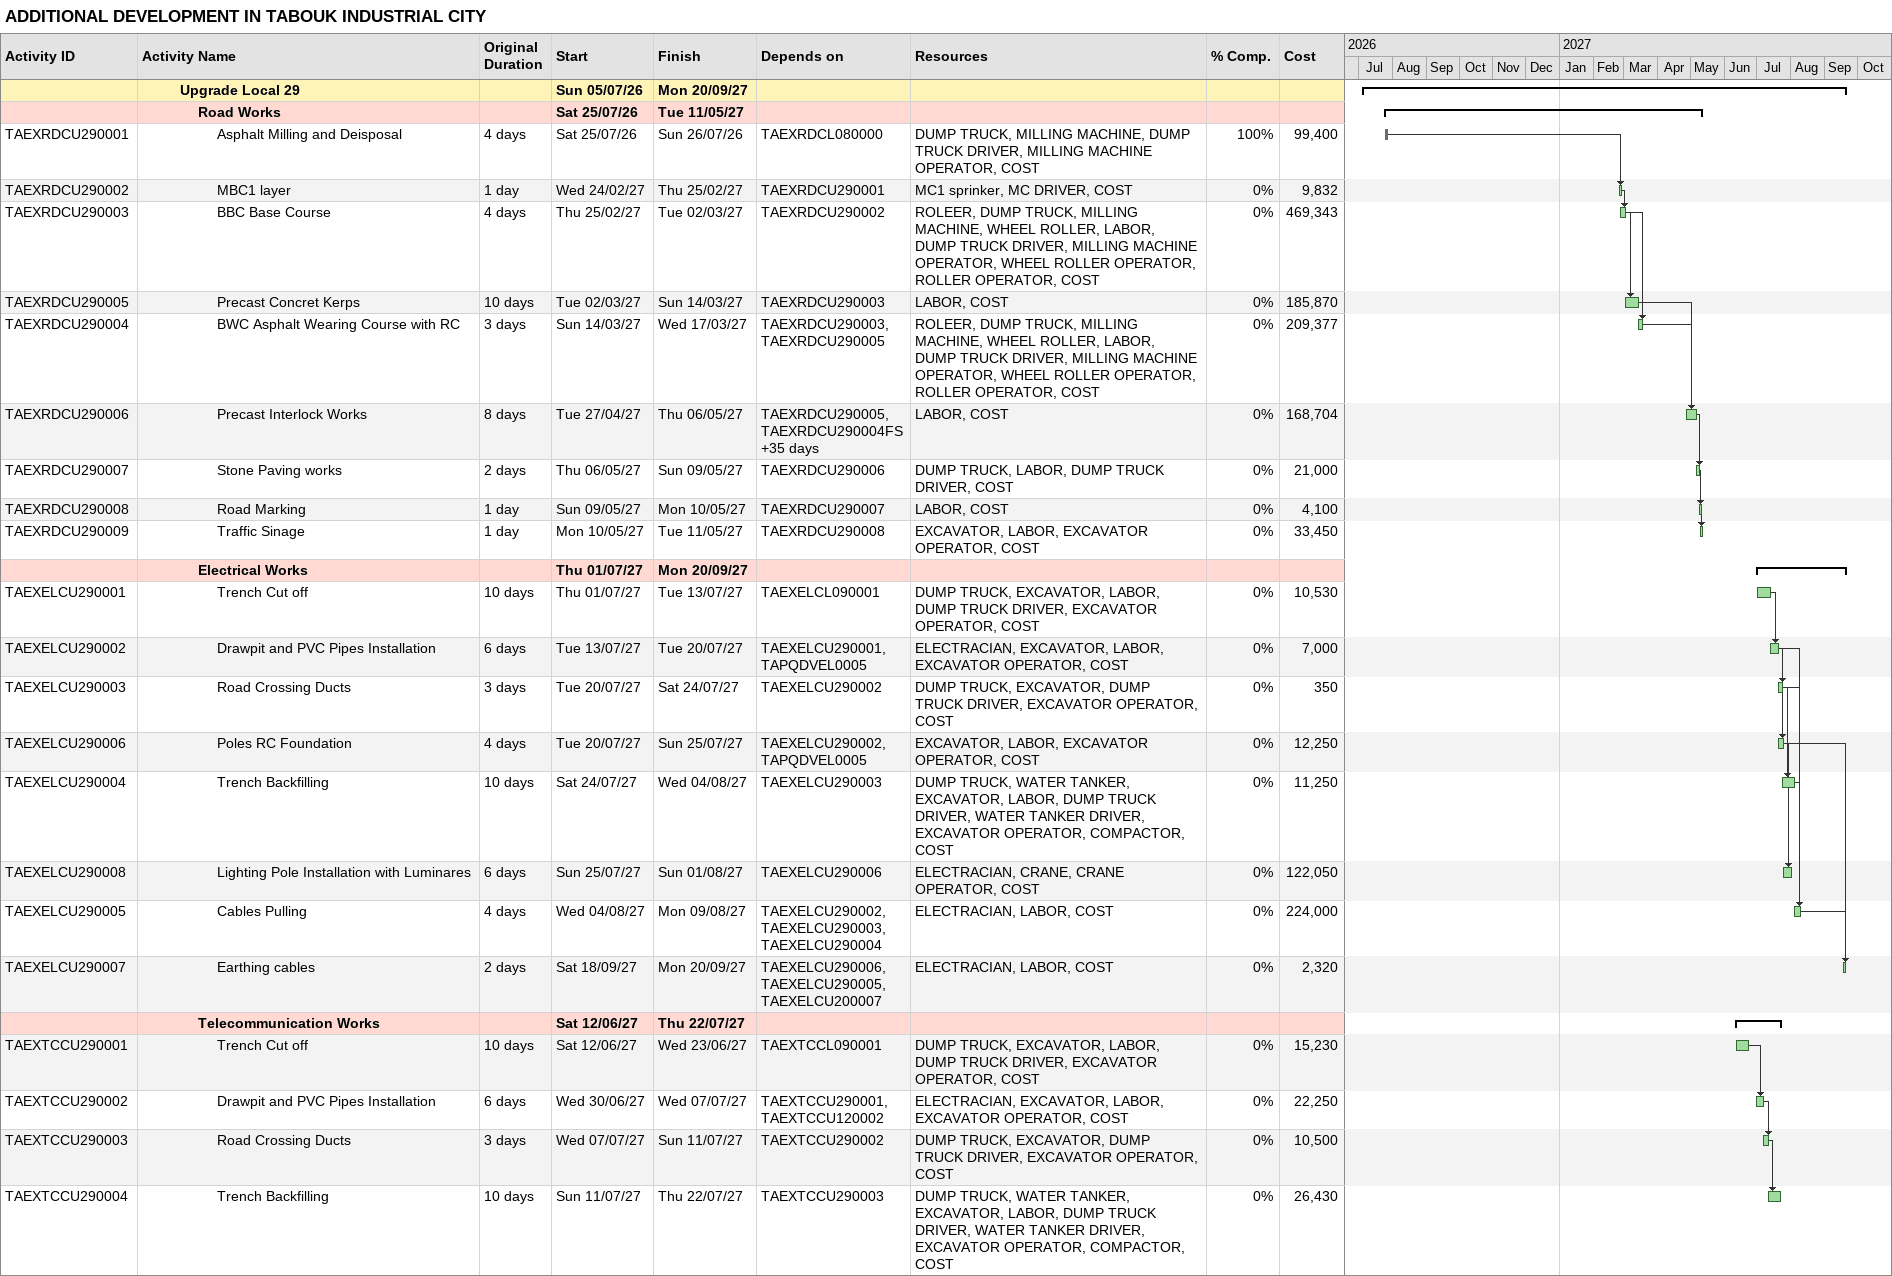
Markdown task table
ADDITIONAL DEVELOPMENT IN TABOUK INDUSTRIAL CITY

| ID | Level | Task | Original duration | Start | Finish | Predecessors | Resources | % complete | Cost |
|---|---|---|---|---|---|---|---|---|---|
|  | 3 | **Upgrade Local 29** |  | 2026-07-05 | 2027-09-20 |  |  |  |  |
|  | 4 | **Road Works** |  | 2026-07-25 | 2027-05-11 |  |  |  |  |
| TAEXRDCU290001 | 5 | Asphalt Milling and Deisposal | 4d | 2026-07-25 | 2026-07-26 | TAEXRDCL080000 | DUMP TRUCK, MILLING MACHINE, DUMP TRUCK DRIVER, MILLING MACHINE OPERATOR, COST | 100 | 99400 |
| TAEXRDCU290002 | 5 | MBC1 layer | 1d | 2027-02-24 | 2027-02-25 | TAEXRDCU290001 | MC1 sprinker, MC DRIVER, COST | 0 | 9832 |
| TAEXRDCU290003 | 5 | BBC Base Course | 4d | 2027-02-25 | 2027-03-02 | TAEXRDCU290002 | ROLEER, DUMP TRUCK, MILLING MACHINE, WHEEL ROLLER, LABOR, DUMP TRUCK DRIVER, MILLING MACHINE OPERATOR, WHEEL ROLLER OPERATOR, ROLLER OPERATOR, COST | 0 | 469343 |
| TAEXRDCU290005 | 5 | Precast Concret Kerps | 10d | 2027-03-02 | 2027-03-14 | TAEXRDCU290003 | LABOR, COST | 0 | 185870 |
| TAEXRDCU290004 | 5 | BWC Asphalt Wearing Course with RC | 3d | 2027-03-14 | 2027-03-17 | TAEXRDCU290003, TAEXRDCU290005 | ROLEER, DUMP TRUCK, MILLING MACHINE, WHEEL ROLLER, LABOR, DUMP TRUCK DRIVER, MILLING MACHINE OPERATOR, WHEEL ROLLER OPERATOR, ROLLER OPERATOR, COST | 0 | 209377 |
| TAEXRDCU290006 | 5 | Precast Interlock Works | 8d | 2027-04-27 | 2027-05-06 | TAEXRDCU290005, TAEXRDCU290004FS+35d | LABOR, COST | 0 | 168704 |
| TAEXRDCU290007 | 5 | Stone Paving works | 2d | 2027-05-06 | 2027-05-09 | TAEXRDCU290006 | DUMP TRUCK, LABOR, DUMP TRUCK DRIVER, COST | 0 | 21000 |
| TAEXRDCU290008 | 5 | Road Marking | 1d | 2027-05-09 | 2027-05-10 | TAEXRDCU290007 | LABOR, COST | 0 | 4100 |
| TAEXRDCU290009 | 5 | Traffic Sinage | 1d | 2027-05-10 | 2027-05-11 | TAEXRDCU290008 | EXCAVATOR, LABOR, EXCAVATOR OPERATOR, COST | 0 | 33450 |
|  | 4 | **Electrical Works** |  | 2027-07-01 | 2027-09-20 |  |  |  |  |
| TAEXELCU290001 | 5 | Trench Cut off | 10d | 2027-07-01 | 2027-07-13 | TAEXELCL090001 | DUMP TRUCK, EXCAVATOR, LABOR, DUMP TRUCK DRIVER, EXCAVATOR OPERATOR, COST | 0 | 10530 |
| TAEXELCU290002 | 5 | Drawpit and PVC Pipes Installation | 6d | 2027-07-13 | 2027-07-20 | TAEXELCU290001, TAPQDVEL0005 | ELECTRACIAN, EXCAVATOR, LABOR, EXCAVATOR OPERATOR, COST | 0 | 7000 |
| TAEXELCU290003 | 5 | Road Crossing Ducts | 3d | 2027-07-20 | 2027-07-24 | TAEXELCU290002 | DUMP TRUCK, EXCAVATOR, DUMP TRUCK DRIVER, EXCAVATOR OPERATOR, COST | 0 | 350 |
| TAEXELCU290006 | 5 | Poles RC Foundation | 4d | 2027-07-20 | 2027-07-25 | TAEXELCU290002, TAPQDVEL0005 | EXCAVATOR, LABOR, EXCAVATOR OPERATOR, COST | 0 | 12250 |
| TAEXELCU290004 | 5 | Trench Backfilling | 10d | 2027-07-24 | 2027-08-04 | TAEXELCU290003 | DUMP TRUCK, WATER TANKER, EXCAVATOR, LABOR, DUMP TRUCK DRIVER, WATER TANKER DRIVER, EXCAVATOR OPERATOR, COMPACTOR, COST | 0 | 11250 |
| TAEXELCU290008 | 5 | Lighting Pole Installation with Luminares | 6d | 2027-07-25 | 2027-08-01 | TAEXELCU290006 | ELECTRACIAN, CRANE, CRANE OPERATOR, COST | 0 | 122050 |
| TAEXELCU290005 | 5 | Cables Pulling | 4d | 2027-08-04 | 2027-08-09 | TAEXELCU290002, TAEXELCU290003, TAEXELCU290004 | ELECTRACIAN, LABOR, COST | 0 | 224000 |
| TAEXELCU290007 | 5 | Earthing cables | 2d | 2027-09-18 | 2027-09-20 | TAEXELCU290006, TAEXELCU290005, TAEXELCU200007 | ELECTRACIAN, LABOR, COST | 0 | 2320 |
|  | 4 | **Telecommunication Works** |  | 2027-06-12 | 2027-07-22 |  |  |  |  |
| TAEXTCCU290001 | 5 | Trench Cut off | 10d | 2027-06-12 | 2027-06-23 | TAEXTCCL090001 | DUMP TRUCK, EXCAVATOR, LABOR, DUMP TRUCK DRIVER, EXCAVATOR OPERATOR, COST | 0 | 15230 |
| TAEXTCCU290002 | 5 | Drawpit and PVC Pipes Installation | 6d | 2027-06-30 | 2027-07-07 | TAEXTCCU290001, TAEXTCCU120002 | ELECTRACIAN, EXCAVATOR, LABOR, EXCAVATOR OPERATOR, COST | 0 | 22250 |
| TAEXTCCU290003 | 5 | Road Crossing Ducts | 3d | 2027-07-07 | 2027-07-11 | TAEXTCCU290002 | DUMP TRUCK, EXCAVATOR, DUMP TRUCK DRIVER, EXCAVATOR OPERATOR, COST | 0 | 10500 |
| TAEXTCCU290004 | 5 | Trench Backfilling | 10d | 2027-07-11 | 2027-07-22 | TAEXTCCU290003 | DUMP TRUCK, WATER TANKER, EXCAVATOR, LABOR, DUMP TRUCK DRIVER, WATER TANKER DRIVER, EXCAVATOR OPERATOR, COMPACTOR, COST | 0 | 26430 |
